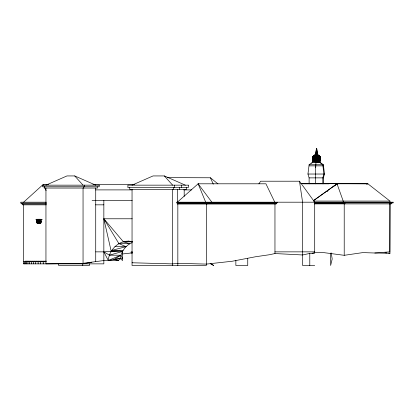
<?xml version="1.0" encoding="UTF-8"?>
<svg xmlns="http://www.w3.org/2000/svg" width="414" height="414" viewBox="0 0 414 414"><rect width="100%" height="100%" fill="white"/><g stroke="black" fill="none" stroke-linecap="round" stroke-linejoin="round"><path stroke-width="0.62" d="M317.999 159.364L317.797 156.528L316.71 154.779L316.612 148.517L316.964 159.364M389.972 203.89L389.781 251.857L374.825 253.001L362.892 252.597L344.215 255.309L324.069 252.664L314.738 252.452M315.691 165.864L315.691 183.826M315.898 158.572L316.032 161.879M316.467 152.274L316.529 148.517L316.363 152.274M315.898 159.364L316.529 148.517L316.26 154.779L315.235 156.062L314.873 159.364M312.456 159.364C311.147 153.382 321.849 153.392 320.529 159.364L312.441 159.364C311.99 157.206 313.683 154.898 315.908 154.779L316.399 148.517L316.715 148.517L317.083 154.779L319.22 155.648L320.467 157.61L312.503 157.61M320.581 159.752L320.545 158.572L312.441 158.572L312.394 159.752L320.596 159.752L320.006 161.408L319.23 162.288L320.467 160.332L312.503 160.332L312.389 159.157L320.617 159.157L320.529 158.572M314.873 158.572L315.235 161.879M316.265 152.274L316.705 148.517L317.046 154.779L319.054 155.648L320.043 157.051M315.458 155.048L316.141 154.779L316.446 148.517L316.022 154.779C313.921 155.038 312.88 157.465 313.222 159.364M37.043 222.737C37.529 222.898 36.37 222.256 37.674 222.867C36.841 222.913 38.398 221.8 37.343 222.82C36.002 222.742 37.933 222.494 36.768 222.685M37.156 222.737L37.881 222.867L36.805 222.856M39.568 222.851L39.309 222.556L39.609 222.685M39.402 222.737C39.283 222.773 39.232 222.665 39.677 222.685L39.397 222.784M37.581 222.742C37.855 221.982 37.172 223.11 37.891 222.934M316.187 152.274L316.42 148.517M39.014 222.623C39.956 223.524 38.507 221.666 39.677 222.623M318.93 159.364C319.132 157.651 318.62 154.805 316.451 154.779M313.962 158.572L314.123 160.886L314.785 162.288M40.168 222.007L41.188 221.749L41.1 221.407M319.691 159.364C320.017 157.491 319.044 155.064 316.969 154.779L316.679 148.517L317.036 154.779C319.22 154.929 320.669 157.32 320.286 159.364L320.182 157.61M39.195 222.007C40.344 221.495 38.181 222.235 39.49 221.531M313.222 158.572L313.269 160.332L313.941 161.879M39.18 221.418L39.718 221.433L39.708 222.007M39.092 221.868L39.439 221.847L39.149 221.443M40.67 222.96L40.515 222.411L40.07 222.923L40.655 222.804L40.127 222.453L40.634 222.53M39.661 221.868L39.314 221.966L39.982 222.007M315.98 162.045L315.691 167.748M312.751 158.572L312.808 160.332M312.699 158.572L312.761 160.332L313.538 161.879M309.113 183.826L309.113 177.87L307.954 174.03L309.113 164.746L312.901 162.045L319.561 162.045L323.35 164.746L324.509 174.03L323.35 177.87L323.35 183.826M312.808 157.61L312.751 159.364M320.182 160.332L320.286 158.572L320.229 160.332L319.448 161.879L320.043 160.886M45.949 188.044L45.949 263.863L83.048 263.32L103.847 260.525L118.549 260.463L120.112 258.538C121.25 251.707 125.696 245.088 132.32 242.578M132.159 241.657C120.453 238.774 109.141 248.938 108.271 260.447L103.847 251.857L95.727 251.857M40.826 221.78L40.826 221.402M37.182 221.402L36.784 221.935L36.96 221.402L41.172 221.423M39.728 221.904L38.895 221.894L38.895 221.402L39.123 221.894M40.644 222.867L39.899 222.861M40.344 221.474L40.437 221.769M40.474 221.769L40.572 221.474M313.579 156.062L314.412 155.307L315.949 154.779L316.384 148.517L315.944 154.779C313.755 154.934 312.265 157.289 312.699 159.364M36.83 222.007L37.032 221.402M37.058 222.007L37.26 221.402M40.52 221.402L40.324 222.007L39.816 221.687L40.075 222.007L40.298 221.402L40.044 221.687M312.989 157.051L313.248 156.528M317.331 162.63L317.9 160.886L317.999 158.572M258.885 183.837L260.665 181.213L299.488 181.213L314.702 202.198L314.702 253.104L309.092 253.58L302.593 254.962L274.958 253.549L269.395 254.739L255.516 256.758L232.244 261.239L206.343 264.101L177.834 263.325L172.654 263.899L132.045 262.766L132.392 262.724M314.003 156.062L314.335 155.648M317.849 162.63L318.77 160.886L318.93 158.572M38.875 222.416L38.637 222.701L39.283 222.685M38.838 222.701L39.082 222.416M39.744 221.832L39.977 221.402M39.935 221.718L40.205 221.402M37.327 220.232L36.924 220.419L37.327 220.232L37.964 221.014L37.244 220.088L37.964 219.26L36.924 220.176L37.705 219.26L40.065 219.26L40.065 221.014L39.604 221.014L39.63 219.26M40.21 222.007L39.418 221.785M37.244 220.088L38.207 219.26M38.957 222.416L38.968 222.96M39.159 222.416L39.17 222.96M39.816 221.687L40.065 221.402M23.614 202.198L43.325 184.333L48.479 184.333M274.792 202.198L265.928 183.8L198.14 183.8L177.342 202.198L177.342 189.333M41.188 221.749L40.753 221.713M41.265 221.625L40.826 221.474M326.905 191.646L327.919 190.859M333.011 186.926L337.193 183.697L337.7 184.173L337.084 183.78L313.398 200.707L337.017 183.78L367.86 183.78L389.967 201.08L313.517 201.08M311.654 163.204L313.155 162.045M118.549 260.463L113.969 259.49L120.831 255.231L122.611 258.538L120.112 258.538L108.271 260.447L120.831 255.231L109.446 255.179L103.847 251.857L123.067 250.444L111.733 250.408L126.006 246.666L118.885 243.598L103.847 218.778L132.216 218.778M40.417 222.473L40.655 222.804M45.949 185.156L66.949 175.934L74.727 175.934L95.727 185.156M132.045 185.156L153.045 175.934L164.332 175.934L185.332 185.156M315.132 155.048L316.032 154.779M109.446 255.179L122.611 251.438L122.611 260.525L120.112 258.538M316.125 154.779L314.521 156.062L313.962 159.364M312.135 253.264L314.702 252.757M91.836 262.212L83.048 263.863L83.048 188.044M366.592 184.002L367.86 183.78L323.381 183.573M132.464 252.85L122.435 253.973M113.969 259.49L120.117 258.517M366.587 183.976L367.86 183.78M23.614 263.78L25.513 263.532M40.463 222.406L40.582 222.851L40.318 222.732M317.046 154.779L316.912 153.527M315.328 154.867L317.662 154.867M314.764 155.048L318.221 155.048M314.242 155.307L318.749 155.307M313.76 155.648L319.23 155.648M313.336 156.062L319.649 156.062M312.979 156.528L320.006 156.528M312.699 157.051L320.286 157.051M312.394 158.189L320.596 158.189M312.373 158.779L320.617 158.779M312.394 158.971L312.705 158.971M318.014 158.971L320.591 158.971M319.649 161.879L313.336 161.879L312.518 160.332L312.699 160.886L320.286 160.886M312.979 161.408L320.006 161.408M309.113 164.746L323.35 164.746M309.113 165.864L323.35 165.864M307.954 174.03L324.509 174.03M309.113 177.87L323.35 177.87M300.988 183.697L337.193 183.697L337.265 184.173M303.415 183.826L329.047 183.826M92.948 184.333L134.84 184.333M95.51 189.897L132.247 189.897M183.806 189.897L191.537 189.897M92.084 200.511L132.216 200.511M46.399 202.198L20.7 202.198L20.7 203.129L46.399 203.129M314.293 202.834L393.3 202.834L393.3 202.198L176.649 202.198L176.649 202.793L277.69 202.793L277.69 202.198M314.386 203.362L344.986 203.362L344.986 202.834M314.252 203.89L391.163 203.89L391.163 203.362L391.913 203.362L391.913 202.834M46.363 203.973L21.838 203.973L21.838 203.129M46.363 204.837L22.672 204.837L22.672 203.973M95.536 204.837L103.847 204.837M35.795 219.467L42.321 219.467M39.816 219.948L40.867 219.948L40.867 219.26M39.816 220.155L40.867 220.155L40.867 221.014M39.102 222.007L38.838 221.469L37.188 221.474L37.188 221.935L37.705 221.935M39.107 221.495C40.329 221.423 38.771 221.485 39.666 221.847M41.25 221.5L40.753 221.474L40.691 221.837M39.092 221.568L39.734 221.775M40.96 221.557L41.265 221.583M37.188 221.64L37.705 221.64M38.14 221.64L38.657 221.64M39.102 221.625L39.62 221.681M37.188 221.713L37.705 221.713M38.14 221.713L38.657 221.713M39.175 221.707L39.992 221.738M38.657 221.935L38.14 221.935L38.14 221.474M36.862 222.447L38.398 222.416L38.398 222.96L36.862 222.929M36.805 222.52L37.922 222.541M39.051 222.52L39.847 222.473M40.075 222.53L41.121 222.416L38.569 222.416L38.569 222.96L40.939 222.96L40.939 222.478M36.774 222.623L37.591 222.592M37.881 222.628L38.331 222.628M40.07 222.561L40.417 222.639M37.881 222.696L38.331 222.696M40.106 222.66L40.629 222.711M36.774 222.753L37.053 222.784M37.151 222.784L37.596 222.789M39.014 222.753L39.299 222.784M39.051 222.856L39.64 222.856M122.611 251.438L111.226 251.438L103.847 218.778L123.362 241.766L129.691 243.753L118.885 243.598M132.439 251.857L131.15 251.857L131.15 252.954L132.439 252.954M274.958 251.857L314.702 251.857M46.482 261.187L25.228 261.187L25.228 261.757M23.614 261.757L45.949 261.757M89.605 262.631L88.963 262.75M314.702 265.483L302.593 265.483L302.593 202.198L299.488 181.213M316.669 154.779L316.41 154.779M167.535 177.637L210.416 177.772L217.914 183.842M300.823 183.469L309.201 183.505M123.362 241.766L132.035 241.859M114.932 246.532L126.006 246.666M374.825 253.001L389.972 253.259L389.972 202.762M385.01 252.747L386.873 252.938M388.73 253.13L389.972 253.259M128.112 241.139L132.268 241.688M40.872 221.407L40.903 222.007M316.958 154.779L317.859 155.048M39.677 221.5L39.413 221.614M317.533 155.048L316.845 154.779L316.648 148.517L316.684 152.274M210.343 263.558L213.676 265.483L210.25 263.558M337.162 183.78L337.7 184.173M319.308 162.045L322.806 164.746L323.877 174.03L322.806 177.87L322.806 183.826M40.924 221.495L40.981 222.007L36.732 222.007L36.53 221.402L37.012 221.935M164.332 175.934L172.654 185.156M74.727 175.934L83.048 185.156M318.702 155.648L319.044 156.062M37.084 220.232L37.721 221.014L38.243 221.014L37.488 220.088M39.087 222.96L38.683 222.716L38.88 222.96M313.351 161.879L312.715 160.886M198.14 183.811L211.87 202.198M312.989 160.886L313.248 161.408M40.08 222.96L39.682 222.416M38.875 222.007L38.657 221.402L38.657 222.007M210.416 177.772L213.282 184.147M43.325 184.333L43.827 185.488M44.329 186.636L46.094 190.673M198.14 183.806L205.686 202.198M337.017 183.78L343.211 201.08L343.211 202.198M40.619 221.402L40.82 222.007M40.391 221.402L40.593 222.007M36.758 221.402L36.96 222.007M36.613 221.402L36.784 221.935M331.216 252.944L332.188 258.978L330.636 265.483L330.636 253.099M319.691 158.572L319.644 160.332L318.987 161.879L318.651 162.288L316.813 162.288L316.964 158.572M316.684 148.517L316.855 152.274M316.653 148.517L316.777 152.274M316.575 148.517L316.581 152.274M389.972 201.08L389.972 202.198M345.535 202.198L345.535 202.834M344.691 203.362L344.691 203.89M344.215 203.89L344.215 255.309M309.786 253.508L309.786 265.483M274.958 204.035L274.958 253.549M247.743 258.398L247.743 265.483L235.856 265.483L235.856 260.313M207.921 202.198L207.921 202.793M207.29 202.793L207.29 203.424M207 203.424L207 204.035M206.343 204.035L206.343 265.483L132.045 265.483L132.045 189.333M186.491 187.583L186.491 189.333L129.742 189.333L129.742 187.583M184.189 189.333L184.189 196.412M181.518 185.156L181.518 187.583M179.655 187.583L179.655 189.333M177.834 204.035L177.834 265.483M177.342 203.424L177.342 204.035L276.097 204.035L276.593 202.793L276.593 203.424L177.125 203.424L177.125 202.793M174.299 185.156L174.299 187.583M173.564 187.583L173.564 189.333M172.654 189.333L172.654 265.483M103.847 200.511L103.847 263.863L23.614 263.863L23.614 204.837M97.528 186.761L97.528 188.044L44.148 188.044L44.148 186.761M95.727 188.044L95.727 261.658M89.46 263.775L89.46 265.483L58.628 265.483L58.628 263.304M84.42 185.156L84.42 186.761M83.763 186.761L83.763 188.044M82.717 263.677L82.717 265.483M45.349 261.187L45.349 261.757M43.625 261.187L43.625 261.757M43.237 261.757L43.237 263.863M41.095 261.187L41.095 261.757M40.914 222.416L40.872 222.96M40.836 219.26L40.836 221.014M40.696 222.416L40.738 222.96M40.619 219.948L40.619 219.26L41.079 219.26L41.079 221.014L40.619 221.014L40.619 220.155M40.681 221.402L40.681 222.007M40.613 261.757L40.613 263.863M40.163 222.416L40.163 222.96M40.101 222.416L40.101 222.861M39.935 221.402L39.935 222.007M39.961 222.416L39.961 222.96M39.816 219.26L39.816 221.014M39.863 221.402L39.863 222.007M39.785 222.416L39.785 222.96M39.635 221.402L39.635 222.007M39.578 222.416L39.64 222.96M39.056 219.467L39.056 221.014L38.595 221.014L38.595 219.467M38.968 221.402L38.968 222.007M38.812 219.467L38.844 221.014M38.838 221.469L38.838 222.007M38.838 222.416L38.838 222.96M38.771 221.402L38.771 222.007M38.771 222.416L38.771 222.96M38.637 222.416L38.637 222.96M38.673 261.187L38.673 261.757M38.543 221.402L38.543 222.007M38.43 221.402L38.43 222.007M38.29 221.402L38.29 222.007M38.331 222.416L38.331 222.96M38.191 222.416L38.191 222.96M38.109 261.757L38.109 263.863M38.067 221.402L38.021 222.007M37.99 221.402L37.948 222.007M37.881 222.416L37.881 222.96M37.752 221.402L37.793 222.007M37.814 222.416L37.814 222.96M37.705 221.402L37.705 222.007M37.483 221.402L37.483 222.007M37.343 221.402L37.343 222.007M37.115 221.402L37.115 222.007M36.924 219.26L36.924 221.014M36.38 261.187L36.38 261.757M35.733 261.757L35.733 263.863M34.238 261.187L34.238 261.757M33.513 261.757L33.513 263.863M32.261 261.187L32.261 261.757M31.469 261.757L31.469 263.863M30.465 261.187L30.465 261.757M29.611 261.757L29.611 263.863M28.871 261.187L28.871 261.757M27.955 261.757L27.955 263.863M27.479 261.187L27.479 261.757M26.517 261.757L26.517 263.863M26.315 261.187L26.315 261.757M25.378 261.187L25.378 261.757M25.306 261.757L25.306 263.863M24.338 261.757L24.338 263.863M99.194 185.156L42.482 185.156L42.482 186.761L99.194 186.761L99.194 185.156M188.349 185.156L127.885 185.156L127.885 187.583L188.349 187.583L188.349 185.156M37.167 219.26L36.706 219.26L36.706 221.014L37.167 221.014L37.167 219.26M38.124 222.96L38.124 222.416L38.083 222.96"/></g></svg>
